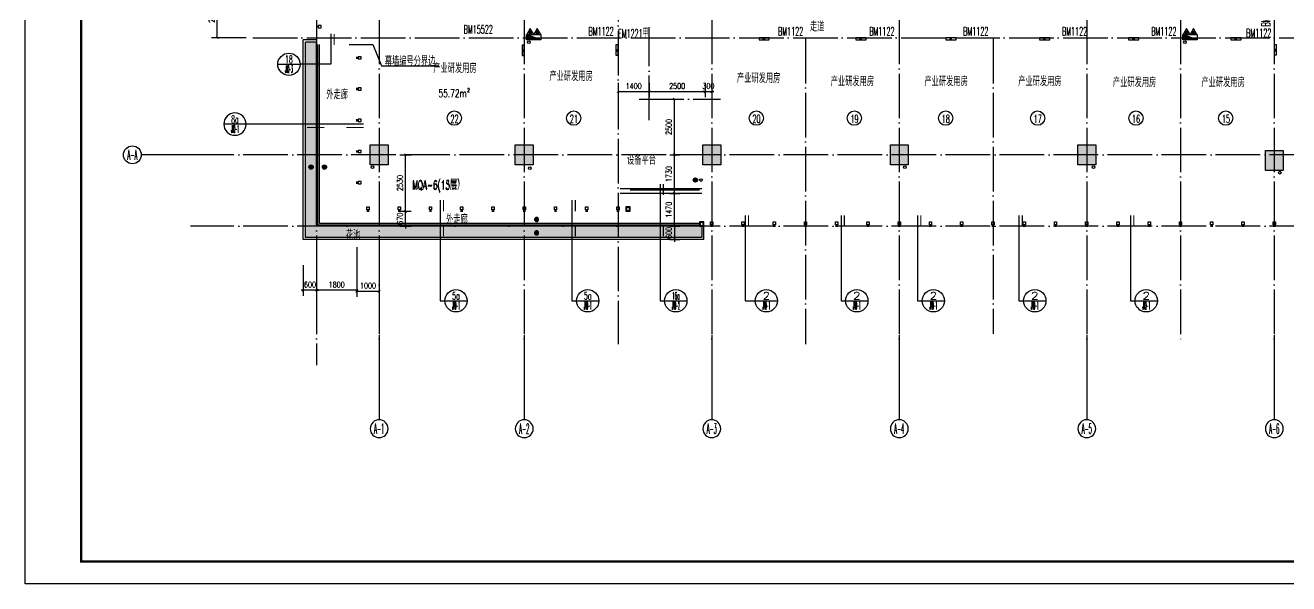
# Model space of a CAD drawing. Extents: x 1980812 to 2578970, y -669191 to 284498.
# Drawn here: x 1980812 to 2037414, y -48525 to -23487 of the extents above; entities that cross this region are included whole.
import ezdxf
from ezdxf.enums import TextEntityAlignment as Align

# ---------------------------------------------------------------- set-up
doc = ezdxf.new("R2010")
doc.units = 0
doc.header["$LTSCALE"] = 1000
doc.header["$MEASUREMENT"] = 0
doc.linetypes.add('DOTE', pattern=[2.42, 2, -0.2, 0.02, -0.2])
for name, color, linetype in [('0-文字（防火门)', 22, 'Continuous'), ('A-FLOR-LAND', 74, 'Continuous'), ('AXIS', 3, 'Continuous'), ('AXIS_TEXT', 7, 'Continuous'), ('COLU', 6, 'Continuous'), ('COLU_HATCH', 251, 'Continuous'), ('CURTWALL', 2, 'Continuous'), ('dote', 1, 'DOTE'), ('DQ-L', 2, 'Continuous'), ('DQ2', 2, 'Continuous'), ('EQUIP_地漏', 255, 'Continuous'), ('EQUIP_消火栓', 255, 'Continuous'), ('HANDRAIL', 3, 'Continuous'), ('TK', 1, 'Continuous'), ('VALVE_喷淋', 255, 'Continuous'), ('VPIPE-喷淋', 220, 'Continuous'), ('VPIPE-废水', 30, 'Continuous'), ('VPIPE-污水', 50, 'Continuous'), ('VPIPE-消防', 20, 'Continuous'), ('VPIPE-雨水', 140, 'Continuous'), ('WALL', 4, 'Continuous'), ('WINDOW', 2, 'Continuous'), ('幕墙编号', 14, 'Continuous'), ('房号', 231, 'Continuous'), ('房间名称', 7, 'Continuous'), ('栏杆', 143, 'Continuous'), ('看线', 66, 'Continuous'), ('窗户分隔', 133, 'Continuous'), ('节点', 3, 'Continuous'), ('详细尺寸', 11, 'Continuous'), ('详细尺寸-幕墙', 30, 'Continuous'), ('详细标注', 231, 'Continuous'), ('门窗编号', 56, 'Continuous'), ('门窗编号（回迁图纸）', 56, 'Continuous')]:
    doc.layers.add(name, color=color, linetype=linetype)
doc.styles.add('_TCH_AXIS', font='COMPLEX', dxfattribs={"bigfont": 'GBCBIG'})
doc.styles.add('_TCH_DIM_T3', font='SIMPLEX', dxfattribs={"width": 0.705882, "bigfont": 'GBCBIG'})
doc.styles.add('COMP', font='COMPLEX.shx', dxfattribs={"bigfont": 'hztxt'})
doc.styles.add('COMPLEX', font='COMPLEX')
doc.styles.add('D8', font='txtw.shx', dxfattribs={"width": 0.7, "bigfont": 'hztxtw.shx'})
doc.styles.add('HZF', font='ROMANS2', dxfattribs={"width": 0.7, "bigfont": 'HZDF2'})
doc.styles.add('HZTXTW', font='txtw.shx', dxfattribs={"width": 0.6, "bigfont": 'hztxtw.shx'})
doc.dimstyles.new('_TCH_ARCH&&100', dxfattribs={"dimtxt": 255, "dimasz": 100, "dimexe": 250, "dimexo": 300, "dimgap": 122.5, "dimtad": 1, "dimdec": 0, "dimzin": 0, "dimdsep": 46, "dimtxsty": '_TCH_DIM_T3', "dimblk": 'ARCHTICK', "dimcen": 0.09, "dimclrt": 7, "dimazin": 2, "dimtfac": 1, "dimtdec": 0, "dimtix": 1, "dimtmove": 2, "dimatfit": 3, "dimfxl": 1, "dimtolj": 1, "dimtzin": 0, "dimarcsym": 0})

# ---------------------------------------------------------------- blocks, each defined once
blk = doc.blocks.new('_AXISO')
blk.add_circle((0, 0), 0.5)
at = {"layer": 'AXIS_TEXT', "style": 'COMPLEX', "width": 1.041667}
blk.add_attdef('A', text='', height=0.56, dxfattribs=at).set_placement((-0.25, -0.28), (0.25, -0.28), align=Align.FIT)
blk = doc.blocks.new('A座塔楼')
at = {"layer": 'AXIS'}
for p, q in [((-6824, 0), (-10655, 0)), ((0, -8084), (0, -11878)), ((6500, -8084), (6500, -11878)), ((14900, -8084), (14900, -11878)), ((23300, -8084), (23300, -11878)), ((31700, -8084), (31700, -11878)), ((40100, -8084), (40100, -11878))]:
    blk.add_line(p, q, dxfattribs=at)
at = {"layer": 'dote'}
for p, q in [((-2800, 32677), (-2800, -9424)), ((0, 32677), (0, -9424)), ((6500, 32677), (6500, -9424)), ((14900, 32677), (14900, -9424)), ((23300, 32677), (23300, -9424)), ((31700, 32677), (31700, -9424)), ((35900, 32677), (35900, -8425)), ((40100, 32677), (40100, -9424)), ((10700, 32180), (10700, -8496)), ((19100, 5200), (19100, -8496)), ((27500, 5200), (27500, -8026)), ((56413, 0), (-8454, 0)), ((56413, -3200), (-8454, -3200))]:
    blk.add_line(p, q, dxfattribs=at)
at = {"layer": 'AXIS'}
ref = blk.add_blockref('_AXISO', (-11055, 0), dxfattribs=dict(at, xscale=800, yscale=800, zscale=800))
ref.add_attrib('A', 'A-A', dxfattribs={"layer": 'AXIS_TEXT', "height": 452.5, "style": '_TCH_AXIS', "width": 0.323077}).set_placement((-11281, -226), (-10828, -226), align=Align.FIT)
ref = blk.add_blockref('_AXISO', (0, -12278), dxfattribs=dict(at, xscale=-800, yscale=800, zscale=800, rotation=180))
ref.add_attrib('A', 'A-1', dxfattribs={"layer": 'AXIS_TEXT', "height": 452.5, "style": '_TCH_AXIS', "width": 0.375}).set_placement((-226, -12505), (226, -12505), align=Align.FIT)
ref = blk.add_blockref('_AXISO', (6500, -12278), dxfattribs=dict(at, xscale=-800, yscale=800, zscale=800, rotation=180))
ref.add_attrib('A', 'A-2', dxfattribs={"layer": 'AXIS_TEXT', "height": 452.5, "style": '_TCH_AXIS', "width": 0.344262}).set_placement((6274, -12505), (6726, -12505), align=Align.FIT)
ref = blk.add_blockref('_AXISO', (14900, -12278), dxfattribs=dict(at, xscale=-800, yscale=800, zscale=800, rotation=180))
ref.add_attrib('A', 'A-3', dxfattribs={"layer": 'AXIS_TEXT', "height": 452.5, "style": '_TCH_AXIS', "width": 0.344262}).set_placement((14674, -12505), (15126, -12505), align=Align.FIT)
ref = blk.add_blockref('_AXISO', (23300, -12278), dxfattribs=dict(at, xscale=-800, yscale=800, zscale=800, rotation=180))
ref.add_attrib('A', 'A-4', dxfattribs={"layer": 'AXIS_TEXT', "height": 452.5, "style": '_TCH_AXIS', "width": 0.333333}).set_placement((23074, -12505), (23526, -12505), align=Align.FIT)
ref = blk.add_blockref('_AXISO', (31700, -12278), dxfattribs=dict(at, xscale=-800, yscale=800, zscale=800, rotation=180))
ref.add_attrib('A', 'A-5', dxfattribs={"layer": 'AXIS_TEXT', "height": 452.5, "style": '_TCH_AXIS', "width": 0.344262}).set_placement((31474, -12505), (31926, -12505), align=Align.FIT)
ref = blk.add_blockref('_AXISO', (40100, -12278), dxfattribs=dict(at, xscale=-800, yscale=800, zscale=800, rotation=180))
ref.add_attrib('A', 'A-6', dxfattribs={"layer": 'AXIS_TEXT', "height": 452.5, "style": '_TCH_AXIS', "width": 0.344262}).set_placement((39874, -12505), (40326, -12505), align=Align.FIT)
blk = doc.blocks.new('_ArchTick')
at = {"color": 0, "linetype": 'ByBlock', "const_width": 0.4}
blk.add_lwpolyline([(-0.5, -0.5), (0.5, 0.5)], dxfattribs=at)
blk = doc.blocks.new('*D1570')
at = {"layer": 'Defpoints', "color": 0, "transparency": 16777216}
for p in [(625, -25830), (1181, -25830), (625, -26500)]:
    blk.add_point(p, dxfattribs=at)
at = {"layer": '详细标注', "color": 0, "lineweight": -2, "transparency": 16777216}
for p, q in [((925, -25830), (1431, -25830)), ((1181, -25830), (1181, -25730)), ((1181, -26500), (1181, -25830)), ((925, -26500), (1431, -26500)), ((1181, -26500), (1181, -26600))]:
    blk.add_line(p, q, dxfattribs=at)
at = {"layer": '详细标注', "color": 0, "lineweight": -2, "transparency": 16777216, "xscale": 100, "yscale": 100, "zscale": 100}
for p, rotation in [((1181, -25830), 270), ((1181, -26500), 90)]:
    blk.add_blockref('_ArchTick', p, dxfattribs=dict(at, rotation=rotation))
at = {"layer": '详细标注', "color": 7, "transparency": 16777216, "insert": (931, -26165), "char_height": 255, "attachment_point": 5, "rotation": 90, "style": '_TCH_DIM_T3'}
blk.add_mtext('\\A1;670', dxfattribs=at)
blk = doc.blocks.new('*D1571')
at = {"layer": 'Defpoints', "color": 0, "transparency": 16777216}
for p in [(625, -23300), (1181, -23300), (625, -25830)]:
    blk.add_point(p, dxfattribs=at)
at = {"layer": '详细标注', "color": 0, "lineweight": -2, "transparency": 16777216}
for p, q in [((925, -23300), (1431, -23300)), ((1181, -25830), (1181, -23300)), ((925, -25830), (1431, -25830))]:
    blk.add_line(p, q, dxfattribs=at)
at = {"layer": '详细标注', "color": 0, "lineweight": -2, "transparency": 16777216, "xscale": 100, "yscale": 100, "zscale": 100}
for p, rotation in [((1181, -23300), 90), ((1181, -25830), 270)]:
    blk.add_blockref('_ArchTick', p, dxfattribs=dict(at, rotation=rotation))
at = {"layer": '详细标注', "color": 7, "transparency": 16777216, "insert": (931, -24565), "char_height": 255, "attachment_point": 5, "rotation": 90, "style": '_TCH_DIM_T3'}
blk.add_mtext('\\A1;2530', dxfattribs=at)
blk = doc.blocks.new('*D1574')
at = {"layer": 'Defpoints', "color": 0, "transparency": 16777216}
for p in [(12725, -26500), (12725, -27100), (13224, -27100)]:
    blk.add_point(p, dxfattribs=at)
at = {"layer": '详细标注', "color": 0, "lineweight": -2, "transparency": 16777216}
for p, q in [((13025, -26500), (13474, -26500)), ((13224, -26500), (13224, -26400)), ((13224, -26500), (13224, -27100)), ((13025, -27100), (13474, -27100)), ((13224, -27100), (13224, -27200))]:
    blk.add_line(p, q, dxfattribs=at)
at = {"layer": '详细标注', "color": 0, "lineweight": -2, "transparency": 16777216, "xscale": 100, "yscale": 100, "zscale": 100}
for p, rotation in [((13224, -26500), 270), ((13224, -27100), 90)]:
    blk.add_blockref('_ArchTick', p, dxfattribs=dict(at, rotation=rotation))
at = {"layer": '详细标注', "color": 7, "transparency": 16777216, "insert": (12974, -26800), "char_height": 255, "attachment_point": 5, "rotation": 90, "style": '_TCH_DIM_T3'}
blk.add_mtext('\\A1;600', dxfattribs=at)
blk = doc.blocks.new('*D1575')
at = {"layer": 'Defpoints', "color": 0, "transparency": 16777216}
for p in [(12725, -25030), (13224, -25030), (12725, -26500)]:
    blk.add_point(p, dxfattribs=at)
at = {"layer": '详细标注', "color": 0, "lineweight": -2, "transparency": 16777216}
for p, q in [((13025, -25030), (13474, -25030)), ((13224, -26500), (13224, -25030)), ((13025, -26500), (13474, -26500))]:
    blk.add_line(p, q, dxfattribs=at)
at = {"layer": '详细标注', "color": 0, "lineweight": -2, "transparency": 16777216, "xscale": 100, "yscale": 100, "zscale": 100}
for p, rotation in [((13224, -25030), 90), ((13224, -26500), 270)]:
    blk.add_blockref('_ArchTick', p, dxfattribs=dict(at, rotation=rotation))
at = {"layer": '详细标注', "color": 7, "transparency": 16777216, "insert": (12974, -25765), "char_height": 255, "attachment_point": 5, "rotation": 90, "style": '_TCH_DIM_T3'}
blk.add_mtext('\\A1;1470', dxfattribs=at)
blk = doc.blocks.new('*D1576')
at = {"layer": 'Defpoints', "color": 0, "transparency": 16777216}
for p in [(12725, -23300), (13224, -23300), (12725, -25030)]:
    blk.add_point(p, dxfattribs=at)
at = {"layer": '详细标注', "color": 0, "lineweight": -2, "transparency": 16777216}
for p, q in [((13025, -23300), (13474, -23300)), ((13224, -25030), (13224, -23300)), ((13025, -25030), (13474, -25030))]:
    blk.add_line(p, q, dxfattribs=at)
at = {"layer": '详细标注', "color": 0, "lineweight": -2, "transparency": 16777216, "xscale": 100, "yscale": 100, "zscale": 100}
for p, rotation in [((13224, -23300), 90), ((13224, -25030), 270)]:
    blk.add_blockref('_ArchTick', p, dxfattribs=dict(at, rotation=rotation))
at = {"layer": '详细标注', "color": 7, "transparency": 16777216, "insert": (12974, -24165), "char_height": 255, "attachment_point": 5, "rotation": 90, "style": '_TCH_DIM_T3'}
blk.add_mtext('\\A1;1730', dxfattribs=at)
blk = doc.blocks.new('*D1577')
at = {"layer": 'Defpoints', "color": 0, "transparency": 16777216}
for p in [(12725, -20800), (13224, -20800), (12725, -23300)]:
    blk.add_point(p, dxfattribs=at)
at = {"layer": '详细标注', "color": 0, "lineweight": -2, "transparency": 16777216}
for p, q in [((13025, -20800), (13474, -20800)), ((13224, -23300), (13224, -20800)), ((13025, -23300), (13474, -23300))]:
    blk.add_line(p, q, dxfattribs=at)
at = {"layer": '详细标注', "color": 0, "lineweight": -2, "transparency": 16777216, "xscale": 100, "yscale": 100, "zscale": 100}
for p, rotation in [((13224, -20800), 90), ((13224, -23300), 270)]:
    blk.add_blockref('_ArchTick', p, dxfattribs=dict(at, rotation=rotation))
at = {"layer": '详细标注', "color": 7, "transparency": 16777216, "insert": (12974, -22050), "char_height": 255, "attachment_point": 5, "rotation": 90, "style": '_TCH_DIM_T3'}
blk.add_mtext('\\A1;2500', dxfattribs=at)
blk = doc.blocks.new('*D1584')
at = {"layer": 'Defpoints', "color": 0, "transparency": 16777216}
for p in [(-1000, -27135), (0, -27135), (0, -29419)]:
    blk.add_point(p, dxfattribs=at)
at = {"layer": '详细标注', "color": 0, "lineweight": -2, "transparency": 16777216}
for p, q in [((-1000, -27435), (-1000, -29669)), ((0, -27435), (0, -29669)), ((-1000, -29419), (0, -29419))]:
    blk.add_line(p, q, dxfattribs=at)
at = {"layer": '详细标注', "color": 0, "lineweight": -2, "transparency": 16777216, "xscale": 100, "yscale": 100, "zscale": 100, "rotation": 180}
blk.add_blockref('_ArchTick', (-1000, -29419), dxfattribs=at)
at = {"layer": '详细标注', "color": 0, "lineweight": -2, "transparency": 16777216, "xscale": 100, "yscale": 100, "zscale": 100}
blk.add_blockref('_ArchTick', (0, -29419), dxfattribs=at)
at = {"layer": '详细标注', "color": 7, "transparency": 16777216, "insert": (-500, -29169), "char_height": 255, "attachment_point": 5, "style": '_TCH_DIM_T3'}
blk.add_mtext('\\A1;1000', dxfattribs=at)
blk = doc.blocks.new('*D1585')
at = {"layer": 'Defpoints', "color": 0, "transparency": 16777216}
for p in [(-2800, -27135), (-1000, -27135), (-2800, -29369)]:
    blk.add_point(p, dxfattribs=at)
at = {"layer": '详细标注', "color": 0, "lineweight": -2, "transparency": 16777216}
for p, q in [((-2800, -27435), (-2800, -29619)), ((-1000, -27435), (-1000, -29619)), ((-1000, -29369), (-2800, -29369))]:
    blk.add_line(p, q, dxfattribs=at)
at = {"layer": '详细标注', "color": 0, "lineweight": -2, "transparency": 16777216, "xscale": 100, "yscale": 100, "zscale": 100}
for p, rotation in [((-2800, -29369), 179.9999999998295), ((-1000, -29369), 359.9999999998295)]:
    blk.add_blockref('_ArchTick', p, dxfattribs=dict(at, rotation=rotation))
at = {"layer": '详细标注', "color": 7, "transparency": 16777216, "insert": (-1900, -29119), "char_height": 255, "attachment_point": 5, "style": '_TCH_DIM_T3'}
blk.add_mtext('\\A1;1800', dxfattribs=at)
blk = doc.blocks.new('*D1586')
at = {"layer": 'Defpoints', "color": 0, "transparency": 16777216}
for p in [(-3400, -27946), (-2800, -27946), (-3400, -29369)]:
    blk.add_point(p, dxfattribs=at)
at = {"layer": '详细标注', "color": 0, "lineweight": -2, "transparency": 16777216}
for p, q in [((-3400, -28246), (-3400, -29619)), ((-2800, -28246), (-2800, -29619)), ((-3400, -29369), (-3500, -29369)), ((-2800, -29369), (-3400, -29369)), ((-2800, -29369), (-2700, -29369))]:
    blk.add_line(p, q, dxfattribs=at)
at = {"layer": '详细标注', "color": 0, "lineweight": -2, "transparency": 16777216, "xscale": 100, "yscale": 100, "zscale": 100}
for p, rotation in [((-3400, -29369), 359.9999999998333), ((-2800, -29369), 179.9999999998332)]:
    blk.add_blockref('_ArchTick', p, dxfattribs=dict(at, rotation=rotation))
at = {"layer": '详细标注', "color": 7, "transparency": 16777216, "insert": (-3100, -29119), "char_height": 255, "attachment_point": 5, "style": '_TCH_DIM_T3'}
blk.add_mtext('\\A1;600', dxfattribs=at)
blk = doc.blocks.new('*D1594')
at = {"layer": 'Defpoints', "color": 0, "transparency": 16777216}
for p in [(-7255, -16000), (-5658, -16000), (-5658, -18050)]:
    blk.add_point(p, dxfattribs=at)
at = {"layer": '详细标注', "color": 0, "lineweight": -2, "transparency": 16777216}
for p, q in [((-5958, -16000), (-7505, -16000)), ((-7255, -18050), (-7255, -16000)), ((-5958, -18050), (-7505, -18050))]:
    blk.add_line(p, q, dxfattribs=at)
at = {"layer": '详细标注', "color": 0, "lineweight": -2, "transparency": 16777216, "xscale": 100, "yscale": 100, "zscale": 100}
for p, rotation in [((-7255, -16000), 90), ((-7255, -18050), 270)]:
    blk.add_blockref('_ArchTick', p, dxfattribs=dict(at, rotation=rotation))
at = {"layer": '详细标注', "color": 7, "transparency": 16777216, "insert": (-7505, -17025), "char_height": 255, "attachment_point": 5, "rotation": 90, "style": '_TCH_DIM_T3'}
blk.add_mtext('\\A1;2050', dxfattribs=at)
blk = doc.blocks.new('*D1589')
at = {"layer": 'Defpoints', "color": 0, "transparency": 16777216}
for p in [(10700, -19771), (12100, -19771), (12100, -20468)]:
    blk.add_point(p, dxfattribs=at)
at = {"layer": '详细标注', "color": 0, "lineweight": -2, "transparency": 16777216}
for p, q in [((10700, -20071), (10700, -20718)), ((12100, -20071), (12100, -20718)), ((10700, -20468), (12100, -20468))]:
    blk.add_line(p, q, dxfattribs=at)
at = {"layer": '详细标注', "color": 0, "lineweight": -2, "transparency": 16777216, "xscale": 100, "yscale": 100, "zscale": 100, "rotation": 180}
blk.add_blockref('_ArchTick', (10700, -20468), dxfattribs=at)
at = {"layer": '详细标注', "color": 0, "lineweight": -2, "transparency": 16777216, "xscale": 100, "yscale": 100, "zscale": 100}
blk.add_blockref('_ArchTick', (12100, -20468), dxfattribs=at)
at = {"layer": '详细标注', "color": 7, "transparency": 16777216, "insert": (11400, -20218), "char_height": 255, "attachment_point": 5, "style": '_TCH_DIM_T3'}
blk.add_mtext('\\A1;1400', dxfattribs=at)
blk = doc.blocks.new('*D1590')
at = {"layer": 'Defpoints', "color": 0, "transparency": 16777216}
for p in [(12100, -19771), (14600, -19771), (14600, -20468)]:
    blk.add_point(p, dxfattribs=at)
at = {"layer": '详细标注', "color": 0, "lineweight": -2, "transparency": 16777216}
for p, q in [((12100, -20071), (12100, -20718)), ((14600, -20071), (14600, -20718)), ((12100, -20468), (14600, -20468))]:
    blk.add_line(p, q, dxfattribs=at)
at = {"layer": '详细标注', "color": 0, "lineweight": -2, "transparency": 16777216, "xscale": 100, "yscale": 100, "zscale": 100, "rotation": 180}
blk.add_blockref('_ArchTick', (12100, -20468), dxfattribs=at)
at = {"layer": '详细标注', "color": 0, "lineweight": -2, "transparency": 16777216, "xscale": 100, "yscale": 100, "zscale": 100}
blk.add_blockref('_ArchTick', (14600, -20468), dxfattribs=at)
at = {"layer": '详细标注', "color": 7, "transparency": 16777216, "insert": (13350, -20218), "char_height": 255, "attachment_point": 5, "style": '_TCH_DIM_T3'}
blk.add_mtext('\\A1;2500', dxfattribs=at)
blk = doc.blocks.new('*D1593')
at = {"layer": 'Defpoints', "color": 0, "transparency": 16777216}
for p in [(14600, -19771), (14900, -19771), (14900, -20468)]:
    blk.add_point(p, dxfattribs=at)
at = {"layer": '详细标注', "color": 0, "lineweight": -2, "transparency": 16777216}
for p, q in [((14600, -20071), (14600, -20718)), ((14900, -20071), (14900, -20718)), ((14600, -20468), (14500, -20468)), ((14600, -20468), (14900, -20468)), ((14900, -20468), (15000, -20468))]:
    blk.add_line(p, q, dxfattribs=at)
at = {"layer": '详细标注', "color": 0, "lineweight": -2, "transparency": 16777216, "xscale": 100, "yscale": 100, "zscale": 100}
blk.add_blockref('_ArchTick', (14600, -20468), dxfattribs=at)
at = {"layer": '详细标注', "color": 0, "lineweight": -2, "transparency": 16777216, "xscale": 100, "yscale": 100, "zscale": 100, "rotation": 180}
blk.add_blockref('_ArchTick', (14900, -20468), dxfattribs=at)
at = {"layer": '详细标注', "color": 7, "transparency": 16777216, "insert": (14750, -20218), "char_height": 255, "attachment_point": 5, "style": '_TCH_DIM_T3'}
blk.add_mtext('\\A1;300', dxfattribs=at)
blk = doc.blocks.new('_index')
blk.add_line((-0.5, 0), (0.5, 0))
blk.add_circle((0, 0), 0.5)
at = {"style": 'COMP'}
for tag, width, p, p2 in [('1', 2.333333, (-0.17, 0.05), (0.17, 0.05)), ('-', 1.166667, (-0.17, -0.39), (0.17, -0.39))]:
    blk.add_attdef(tag, text='', height=0.34, dxfattribs=dict(at, width=width)).set_placement(p, p2, align=Align.FIT)
blk = doc.blocks.new('A$C18E54BEC')
at = {"layer": '房号'}
for centre in [(1948, -2845), (8552, -2845), (12751, -2845), (16930, -2845), (21221, -2845), (25201, -2845), (29613, -2845), (38033, -2845), (43698, -2845), (3367, -10586), (42972, -10732), (3367, -14737), (42823, -14927), (3367, -21655), (8716, -21655), (16897, -21655), (21288, -21655), (25379, -21655), (29498, -21655), (33902, -21655), (37926, -21655), (44696, -21655)]:
    blk.add_circle(centre, 320, dxfattribs=at)
at = {"layer": '房号', "style": 'HZTXTW', "width": 0.506757}
for s, p in [('01', (1784, -3055)), ('02', (8377, -3059)), ('03', (12576, -3059)), ('05', (16755, -3059)), ('06', (21046, -3059)), ('07', (25026, -3059)), ('08', (29438, -3059)), ('09', (37858, -3059)), ('10', (43523, -3059)), ('25', (3192, -10800)), ('11', (42797, -10945)), ('23', (3192, -14951)), ('12', (42648, -15140)), ('22', (3192, -21869)), ('21', (8541, -21869)), ('20', (16722, -21869)), ('19', (21113, -21869)), ('18', (25204, -21869)), ('17', (29323, -21869)), ('16', (33727, -21869)), ('15', (37751, -21869)), ('13', (44521, -21869))]:
    blk.add_text(s, height=358.4, dxfattribs=at).set_placement(p)
blk = doc.blocks.new('A$C312424F2')
at = {"layer": '房间名称', "style": 'HZTXTW', "width": 0.6}
for s, p in [('产业研发用房', (43491, -645)), ('产业研发用房', (1909, -894)), ('设备平台', (33952, -1171)), ('产业研发用房', (8600, -1537)), ('产业研发用房', (12889, -1537)), ('产业研发用房', (17000, -1537)), ('产业研发用房', (21200, -1537)), ('产业研发用房', (25400, -1537)), ('产业研发用房', (29600, -1537)), ('产业研发用房', (38000, -1537)), ('产业研发用房', (3551, -9712)), ('产业研发用房', (42805, -9712)), ('产业研发用房', (3578, -13987)), ('产业研发用房', (42805, -13987)), ('产业研发用房', (3397, -19428)), ('产业研发用房', (8600, -19787)), ('产业研发用房', (17000, -19874)), ('产业研发用房', (21200, -20019)), ('产业研发用房', (25400, -20019)), ('产业研发用房', (29600, -20019)), ('产业研发用房', (44718, -19773)), ('产业研发用房', (33842, -20061)), ('产业研发用房', (37809, -20061)), ('设备平台', (11753, -23541))]:
    blk.add_text(s, height=400, rotation=0.0006, dxfattribs=at).set_placement(p, align=Align.MIDDLE_CENTER)
blk = doc.blocks.new('竖梃0903')
at = {"layer": '窗户分隔'}
blk.add_line((115028288, 22648046), (115028222, 22648046), dxfattribs=at)
for points in [[(115028222, 22648096), (115028225, 22648096), (115028225, 22647996), (115028222, 22647996)], [(115028288, 22648096), (115028422, 22648096), (115028422, 22647996), (115028288, 22647996)]]:
    blk.add_lwpolyline(points, close=True, dxfattribs=at)
blk = doc.blocks.new('幕墙12，14层')
at = {"layer": 'WINDOW'}
for p, rotation in [((-22649946, 115030922), 270), ((-22648546, 115030922), 270), ((-22647146, 115030922), 270), ((-22645746, 115030922), 270), ((-22644346, 115030922), 270), ((-22642946, 115030922), 270), ((-22641546, 115030922), 270), ((-22640146, 115030922), 270), ((-22638746, 115030922), 270), ((-22637346, 115030922), 270), ((-22635946, 115030922), 270), ((-22634546, 115030922), 270), ((-22633146, 115030922), 270), ((-22631746, 115030922), 270), ((-22630346, 115030922), 270), ((-22628946, 115030922), 270), ((-22627546, 115030922), 270), ((-22626146, 115030922), 270), ((-22624746, 115030922), 270), ((-22623346, 115030922), 270), ((-22621946, 115030922), 270), ((-22620546, 115030922), 270), ((-22619146, 115030922), 270), ((-22617746, 115030922), 270), ((-22616346, 115030922), 270), ((-22612146, 115030252), 270), ((-22610746, 115030252), 270), ((-22609346, 115030252), 270), ((-22607946, 115030252), 270), ((-22606546, 115030252), 270), ((-22605146, 115030252), 270), ((-22603746, 115030252), 270), ((-22602346, 115030252), 270), ((22647546, -115054052), 90), ((22648946, -115054052), 90), ((22650346, -115054052), 90), ((22651746, -115054052), 90), ((22653146, -115054052), 90), ((22654546, -115054052), 90), ((22655946, -115054052), 90), ((22657346, -115054052), 90), ((22658746, -115054052), 90), ((22662946, -115054722), 90), ((22664346, -115054722), 90), ((22665746, -115054722), 90), ((22667146, -115054722), 90), ((22668546, -115054722), 90), ((22669946, -115054722), 90), ((22671346, -115054722), 90), ((22672746, -115054722), 90), ((22674146, -115054722), 90), ((22675546, -115054722), 90), ((22676946, -115054722), 90), ((22678346, -115054722), 90), ((22679746, -115054722), 90), ((22681146, -115054722), 90), ((22682546, -115054722), 90), ((22683946, -115054722), 90), ((22685346, -115054722), 90), ((22686746, -115054722), 90), ((22688146, -115054722), 90), ((22689546, -115054722), 90), ((22690946, -115054722), 90), ((22692346, -115054722), 90), ((22693746, -115054722), 90), ((22695146, -115054722), 90), ((22696546, -115054722), 90)]:
    blk.add_blockref('竖梃0903', p, dxfattribs=dict(at, rotation=rotation))
at = {"layer": 'WINDOW', "xscale": -1, "rotation": 180}
for p in [(-115031022, 22650076), (-115031022, 22648696), (-115031022, 22647296), (-115031022, 22645896), (-115031022, 22644496), (-115031022, 22643096), (-115031022, 22641696), (-115031022, 22640296), (-115031022, 22638896), (-115031022, 22637496), (-115031022, 22636096), (-115031022, 22634696), (-115031022, 22633296), (-115031022, 22631896), (-115031022, 22630496), (-115029222, 22629096), (-115029222, 22627696), (-115029222, 22626296), (-115029222, 22624896), (-115029222, 22623496)]:
    blk.add_blockref('竖梃0903', p, dxfattribs=at)
at = {"layer": 'WINDOW', "xscale": -1}
for p in [(115075322, -22647546), (115075322, -22648946), (115075322, -22650346), (115075322, -22651746), (115075322, -22653146), (115077122, -22654546), (115077122, -22655946), (115077122, -22657346), (115077122, -22658746), (115077122, -22660146), (115077122, -22661546), (115077122, -22662946), (115077122, -22664346), (115077122, -22665746), (115077122, -22667146), (115077122, -22668546), (115077122, -22669946), (115077122, -22671346), (115077122, -22672746)]:
    blk.add_blockref('竖梃0903', p, dxfattribs=at)
blk = doc.blocks.new('11~17层墙柱')
at = {"layer": 'COLU_HATCH'}
h = blk.add_hatch(color=256, dxfattribs=at)
h.dxf.hatch_style = 1
h.paths.add_polyline_path([(-400, 23800), (400, 23800), (400, 22900), (-400, 22900)])
h = blk.add_hatch(color=256, dxfattribs=at)
h.dxf.hatch_style = 1
h.paths.add_polyline_path([(6100, 23800), (6900, 23800), (6900, 22900), (6100, 22900)])
h = blk.add_hatch(color=256, dxfattribs=at)
h.dxf.hatch_style = 1
h.paths.add_polyline_path([(14500, 23800), (15300, 23800), (15300, 22900), (14500, 22900)])
h = blk.add_hatch(color=256, dxfattribs=at)
h.dxf.hatch_style = 1
h.paths.add_polyline_path([(22900, 23800), (23700, 23800), (23700, 22900), (22900, 22900)])
h = blk.add_hatch(color=256, dxfattribs=at)
h.dxf.hatch_style = 1
h.paths.add_polyline_path([(31300, 23800), (32100, 23800), (32100, 22900), (31300, 22900)])
h = blk.add_hatch(color=256, dxfattribs=at)
h.dxf.hatch_style = 1
h.paths.add_polyline_path([(39700, 23800), (40500, 23800), (40500, 22900), (39700, 22900)])
h = blk.add_hatch(color=256, dxfattribs=at)
h.dxf.hatch_style = 1
h.paths.add_polyline_path([(46100, 23800), (46900, 23800), (46900, 22900), (46100, 22900)])
h = blk.add_hatch(color=256, dxfattribs=at)
h.dxf.hatch_style = 1
h.paths.add_polyline_path([(500, 15850), (-400, 15850), (-400, 15050), (500, 15050)])
h = blk.add_hatch(color=256, dxfattribs=at)
h.dxf.hatch_style = 1
h.paths.add_polyline_path([(15400, 15850), (15400, 15500), (10950, 15500), (10950, 15300), (10750, 15300), (10750, 7600), (10950, 7600), (10950, 7400), (15350, 7400), (15350, 7050), (10400, 7050), (10400, 15850)])
h = blk.add_hatch(color=256, dxfattribs=at)
h.dxf.hatch_style = 1
h.paths.add_polyline_path([(18550, 15850), (23650, 15850), (23650, 14850), (23450, 14850), (23450, 15500), (18550, 15500)])
h = blk.add_hatch(color=256, dxfattribs=at)
h.dxf.hatch_style = 1
h.paths.add_polyline_path([(26650, 15850), (26650, 14850), (26850, 14850), (26850, 15500), (29600, 15500), (29600, 15850)])
h = blk.add_hatch(color=256, dxfattribs=at)
h.dxf.hatch_style = 1
h.paths.add_polyline_path([(31600, 15500), (35450, 15500), (35450, 15300), (35650, 15300), (35650, 7600), (35450, 7600), (35450, 7400), (32250, 7400), (32250, 7050), (36000, 7050), (36000, 15850), (31600, 15850)])
h = blk.add_hatch(color=256, dxfattribs=at)
h.dxf.hatch_style = 1
h.paths.add_polyline_path([(46900, 15850), (46900, 15050), (46100, 15050), (46100, 15850)])
h = blk.add_hatch(color=256, dxfattribs=at)
h.dxf.hatch_style = 1
h.paths.add_polyline_path([(21250, 15500), (21250, 7400), (21050, 7400), (21050, 15500)])
h = blk.add_hatch(color=256, dxfattribs=at)
h.dxf.hatch_style = 1
h.paths.add_polyline_path([(29400, 15500), (29400, 7400), (29200, 7400), (29200, 15500)])
h = blk.add_hatch(color=256, dxfattribs=at)
h.dxf.hatch_style = 1
h.paths.add_polyline_path([(18450, 7050), (23650, 7050), (23650, 8050), (23450, 8050), (23450, 7400), (18450, 7400)])
h = blk.add_hatch(color=256, dxfattribs=at)
h.dxf.hatch_style = 1
h.paths.add_polyline_path([(26650, 8050), (26850, 8050), (26850, 7400), (29400, 7400), (29400, 7050), (26650, 7050)])
h = blk.add_hatch(color=256, dxfattribs=at)
h.dxf.hatch_style = 1
h.paths.add_polyline_path([(500, 7850), (-400, 7850), (-400, 7050), (500, 7050)])
h = blk.add_hatch(color=256, dxfattribs=at)
h.dxf.hatch_style = 1
h.paths.add_polyline_path([(46100, 7050), (46100, 7850), (46900, 7850), (46900, 7050)])
h = blk.add_hatch(color=256, dxfattribs=at)
h.dxf.hatch_style = 1
h.paths.add_polyline_path([(-400, 450), (400, 450), (400, -450), (-400, -450)])
h = blk.add_hatch(color=256, dxfattribs=at)
h.dxf.hatch_style = 1
h.paths.add_polyline_path([(6100, 450), (6900, 450), (6900, -450), (6100, -450)])
h = blk.add_hatch(color=256, dxfattribs=at)
h.dxf.hatch_style = 1
h.paths.add_polyline_path([(14500, 450), (15300, 450), (15300, -450), (14500, -450)])
h = blk.add_hatch(color=256, dxfattribs=at)
h.dxf.hatch_style = 1
h.paths.add_polyline_path([(22900, 450), (23700, 450), (23700, -450), (22900, -450)])
h = blk.add_hatch(color=256, dxfattribs=at)
h.dxf.hatch_style = 1
h.paths.add_polyline_path([(31300, 450), (32100, 450), (32100, -450), (31300, -450)])
h = blk.add_hatch(color=256, dxfattribs=at)
h.dxf.hatch_style = 1
h.paths.add_polyline_path([(39700, 200), (40500, 200), (40500, -700), (39700, -700)])
h = blk.add_hatch(color=256, dxfattribs=at)
h.dxf.hatch_style = 1
h.paths.add_polyline_path([(46100, -600), (46100, 300), (46900, 300), (46900, -600)])
at = {"layer": 'COLU'}
blk.add_line((35450, 15500), (35450, 15300), dxfattribs=at)
for points in [[(-400, 23800), (400, 23800), (400, 22900), (-400, 22900)], [(6100, 23800), (6900, 23800), (6900, 22900), (6100, 22900)], [(14500, 23800), (15300, 23800), (15300, 22900), (14500, 22900)], [(22900, 23800), (23700, 23800), (23700, 22900), (22900, 22900)], [(31300, 23800), (32100, 23800), (32100, 22900), (31300, 22900)], [(39700, 23800), (40500, 23800), (40500, 22900), (39700, 22900)], [(46100, 23800), (46900, 23800), (46900, 22900), (46100, 22900)], [(500, 15850), (-400, 15850), (-400, 15050), (500, 15050)], [(15400, 15850), (15400, 15500), (10950, 15500), (10950, 15300), (10750, 15300), (10750, 7600), (10950, 7600), (10950, 7400), (15350, 7400), (15350, 7050), (10400, 7050), (10400, 15850)], [(23650, 14850), (23650, 15850), (18550, 15850), (18550, 15500), (21050, 15500), (21050, 7400), (18450, 7400), (18450, 7050), (23650, 7050), (23650, 8050), (23450, 8050), (23450, 7400), (21250, 7400), (21250, 15500), (23450, 15500), (23450, 14850)], [(29600, 15850), (29600, 15500), (29400, 15500), (29400, 7400), (29400, 7400), (29400, 7050), (26650, 7050), (26650, 8050), (26850, 8050), (26850, 7400), (29200, 7400), (29200, 15500), (26850, 15500), (26850, 14850), (26650, 14850), (26650, 15850)], [(31600, 15500), (35450, 15500), (35450, 15300), (35650, 15300), (35650, 7600), (35450, 7600), (35450, 7400), (32250, 7400), (32250, 7050), (36000, 7050), (36000, 15850), (31600, 15850)], [(46900, 15850), (46900, 15050), (46100, 15050), (46100, 15850)], [(500, 7850), (-400, 7850), (-400, 7050), (500, 7050)], [(46100, 7050), (46100, 7850), (46900, 7850), (46900, 7050)], [(-400, 450), (400, 450), (400, -450), (-400, -450)], [(6100, 450), (6900, 450), (6900, -450), (6100, -450)], [(14500, 450), (15300, 450), (15300, -450), (14500, -450)], [(22900, 450), (23700, 450), (23700, -450), (22900, -450)], [(31300, 450), (32100, 450), (32100, -450), (31300, -450)], [(39700, 200), (40500, 200), (40500, -700), (39700, -700)], [(46100, -600), (46100, 300), (46900, 300), (46900, -600)]]:
    blk.add_lwpolyline(points, close=True, dxfattribs=at)
blk = doc.blocks.new('灭火器')
at = {"layer": 'VALVE_喷淋'}
for points in [[(-87, 50), (-156, 170), (-225, 50)], [(225, 50), (156, 170), (87, 50)]]:
    blk.add_hatch(color=8, dxfattribs=at).paths.add_polyline_path(points)
at = {"layer": 'EQUIP_消火栓'}
for p, q in [((-156, 270), (-312, 0)), ((-156, 170), (-225, 50)), ((-225, 50), (-87, 50)), ((0, 0), (-156, 270)), ((-87, 50), (-156, 170)), ((156, 270), (0, 0)), ((0, 0), (312, 0)), ((156, 170), (87, 50)), ((87, 50), (225, 50)), ((312, 0), (156, 270)), ((225, 50), (156, 170)), ((-312, 0), (0, 0))]:
    blk.add_line(p, q, dxfattribs=at)
blk = doc.blocks.new('$TwtSys$00000434')
for p, q in [((-0.5, 0.5), (-0.5, -0.5)), ((-0.5, -0.5), (0.5, 0.5)), ((0.5, 0.5), (-0.5, 0.5)), ((0.5, -0.5), (0.5, 0.5)), ((-0.5, -0.5), (0.5, -0.5))]:
    blk.add_line(p, q)
blk.add_solid([(0.5, -0.5), (0.5, 0.5), (-0.5, -0.5)])
blk = doc.blocks.new('$TwtSys$00000141')
for p, q in [((-94, 8), (-10, 92)), ((-94, 8), (-10, 92)), ((-87, -35), (35, 87)), ((-87, -35), (35, 87)), ((-66, -66), (66, 66)), ((-66, -66), (66, 66)), ((-32, -87), (88, 33)), ((-32, -87), (88, 33)), ((11, -92), (92, -11)), ((11, -92), (92, -11))]:
    blk.add_line(p, q)
blk.add_circle((0, 0), 94)
blk.add_circle((0, 0), 94)
blk = doc.blocks.new('A$C58250EC1')
at = {"layer": 'VPIPE-喷淋', "linetype": 'Continuous'}
for centre, radius in [((32308, 796), 36), ((15050, -12600), 90), ((15050, -12800), 90), ((15050, -13000), 90)]:
    blk.add_circle(centre, radius, dxfattribs=at)
at = {"layer": 'VPIPE-废水', "linetype": 'Continuous'}
for centre in [(14600, 600), (14600, 600), (32173, 930), (14250, -11700), (32000, -23850), (14418, -24430)]:
    blk.add_circle(centre, 60, dxfattribs=at)
at = {"layer": 'VPIPE-污水', "linetype": 'Continuous'}
for centre in [(15050, -12150), (15050, -12400)]:
    blk.add_circle(centre, 60, dxfattribs=at)
at = {"layer": 'VPIPE-消防', "linetype": 'Continuous'}
for centre in [(6700, -5450), (36100, -5450), (14550, -10750), (6700, -18250), (36100, -18250)]:
    blk.add_circle(centre, 60, dxfattribs=at)
at = {"layer": 'VPIPE-雨水', "linetype": 'Continuous'}
for centre in [(6750, 650), (23550, 650), (39850, 650), (46300, -500), (-500, -7950), (46000, -15700), (-300, -23850), (6750, -23900), (23550, -23850), (40350, -24100)]:
    blk.add_circle(centre, 60, dxfattribs=at)
at = {"layer": 'EQUIP_地漏'}
for p, xscale, rotation in [((39550, 2949), -0.9999999999999997, 90.0000455826019), ((39550, 2350), -0.9999999999999997, 90.0000455826019), ((32423, 930), -1, 2.75409889306359e-09), ((14500, -11700), -1, 2.75409889306359e-09), ((7050, -26200), -1, 270), ((7050, -26800), -1, 270)]:
    blk.add_blockref('$TwtSys$00000141', p, dxfattribs=dict(at, xscale=xscale, rotation=rotation))
at = {"layer": 'EQUIP_地漏', "xscale": -1}
for p in [(48550, -1600), (49150, -1600)]:
    blk.add_blockref('$TwtSys$00000141', p, dxfattribs=at)
at = {"layer": 'EQUIP_地漏'}
for p in [(-3050, -23850), (-2450, -23850), (14168, -24430)]:
    blk.add_blockref('$TwtSys$00000141', p, dxfattribs=at)
at = {"layer": 'EQUIP_消火栓'}
for p, xscale, yscale, zscale, rotation in [((6925, -5670), 649.9999999999998, 239.9999999999999, 649.9999999999998, 179.9999984285999), ((36325, -5670), 649.9999999999998, 239.9999999999999, 649.9999999999998, 179.9999984285999), ((14775, -10530), -650.0000000000002, 240, 650.0000000000002, 1.571400130018219e-06), ((6925, -18030), -650.0000000000002, 240, 650.0000000000002, 1.571400130018219e-06), ((36325, -18030), -650.0000000000002, 240, 650.0000000000002, 1.571400130018219e-06)]:
    blk.add_blockref('$TwtSys$00000434', p, dxfattribs=dict(at, xscale=xscale, yscale=yscale, zscale=zscale, rotation=rotation))
at = {"layer": 'EQUIP_消火栓', "xscale": -1, "rotation": 180}
for p in [(6925, -5790), (36325, -5790)]:
    blk.add_blockref('灭火器', p, dxfattribs=at)
at = {"layer": 'EQUIP_消火栓'}
for p in [(14775, -10410), (6925, -17910), (36325, -17910)]:
    blk.add_blockref('灭火器', p, dxfattribs=at)
blk = doc.blocks.new('DQ-EL-D1')
at = {"layer": 'DQ2'}
blk.add_lwpolyline([(-230, -50), (230, -50), (230, 50), (-230, 50)], close=True, dxfattribs=at)
at = {"layer": 'DQ2', "style": 'D8', "width": 0.7}
blk.add_text('D1', height=80, dxfattribs=at).set_placement((-8, 0), align=Align.MIDDLE)
blk = doc.blocks.new('A$C65FB3D47')
at = {"layer": 'DQ-L', "rotation": 90}
for p in [(6450, -4887), (40150, -4856), (6450, -18621), (10650, -18605), (40150, -18592)]:
    blk.add_blockref('DQ-EL-D1', p, dxfattribs=at)
at = {"layer": 'DQ-L'}
for p in [(8795, -5600), (13127, -5600), (17168, -5600), (21554, -5600), (25764, -5600), (32640, -5600), (38409, -5592), (8052, -7600), (38534, -7600), (38534, -11900), (7840, -16100), (17247, -18100), (21580, -18100), (25615, -18100), (29812, -18100), (33806, -18100), (38387, -18100)]:
    blk.add_blockref('DQ-EL-D1', p, dxfattribs=at)
blk = doc.blocks.new('sthnsth')
at = {"layer": '门窗编号（回迁图纸）', "style": 'HZTXTW', "width": 0.5}
blk.add_text('BM1122', height=380, dxfattribs=at).set_placement((2008429, 252506))
blk = doc.blocks.new('sshsgrs')
at = {"layer": '门窗编号（回迁图纸）', "style": 'HZTXTW', "width": 0.5}
blk.add_text('BM15522', height=380, dxfattribs=at).set_placement((2000831, 252506))
blk = doc.blocks.new('erheashast')
at = {"layer": '门窗编号'}
for name, p in [('sthnsth', (-2320, -264727)), ('sthnsth', (1915, -264727)), ('sthnsth', (6043, -264727)), ('sthnsth', (10134, -264727)), ('sthnsth', (14573, -264727)), ('sthnsth', (21437, -264727)), ('sthnsth', (27098, -264727)), ('sshsgrs', (37544, -264727)), ('sshsgrs', (-380, -276370)), ('sthnsth', (-2387, -276455)), ('sthnsth', (6105, -276455)), ('sthnsth', (10193, -276455)), ('sthnsth', (14400, -276455)), ('sthnsth', (18826, -276455)), ('sthnsth', (22824, -276455)), ('sthnsth', (27078, -276528))]:
    blk.add_blockref(name, p, dxfattribs=at)
at = {"layer": '门窗编号', "rotation": 90}
for name, p in [('sshsgrs', (2256328, -2014170)), ('sthnsth', (2258460, -2023262)), ('sthnsth', (2286607, -2023262)), ('sthnsth', (2258460, -2030430)), ('sthnsth', (2286607, -2030430)), ('sshsgrs', (2289084, -2024373))]:
    blk.add_blockref(name, p, dxfattribs=at)
blk = doc.blocks.new('A$C204647D6')
at = {"layer": 'A-FLOR-LAND'}
h = blk.add_hatch(dxfattribs=at)
h.set_pattern_fill('GRASS', color=256, scale=50)
h.set_pattern_definition([(90, (-3008715.91, 437200.08), (-99.7795475, 99.7795475), [26.458066, -173.101015]), (45, (-3008715.91, 437200.08), (-99.7796155, 99.7796155), [26.458066, -114.651615]), (135, (-3008715.91, 437200.08), (-99.7796155, -99.7796155), [26.458066, -114.651615])])
h.paths.add_polyline_path([(-3300, -18250), (-2800, -18250), (-2800, -26500), (14450, -26500), (14450, -27000), (-3300, -27000)])
at = {"layer": 'CURTWALL'}
for points in [[(11050, -25830), (11250, -25830), (11250, -25630), (11050, -25630)], [(11080, -25800), (11220, -25800), (11220, -25660), (11080, -25660)], [(14350, -26500), (14550, -26500), (14550, -26300), (14350, -26300)], [(14380, -26470), (14520, -26470), (14520, -26330), (14380, -26330)]]:
    blk.add_lwpolyline(points, close=True, dxfattribs=at)
at = {"layer": 'dote'}
for p, q in [((-5658.3, -18050), (41673.5, -18050)), ((12100, -21746.7), (12100, -17570.2)), ((11651.7, -20800), (15293.2, -20800))]:
    blk.add_line(p, q, dxfattribs=at)
at = {"layer": 'HANDRAIL'}
for p, q in [((14450, -24830), (10800, -24830)), ((14350, -24880), (11250, -24880)), ((14450, -25030), (10800, -25030))]:
    blk.add_line(p, q, dxfattribs=at)
at = {"layer": '栏杆'}
for p, q in [((-2800, -26500), (-2800, -18250)), ((-2750, -26450), (-2750, -18350)), ((-2680, -26380), (-2680, -18350)), ((14550, -26500), (-2800, -26500)), ((14350, -26450), (-2750, -26450)), ((14350, -26380), (-2680, -26380))]:
    blk.add_line(p, q, dxfattribs=at)
at = {"layer": '看线'}
for p, q in [((-3400, -27100), (-3400, -18150)), ((-2800, -18150), (-3400, -18150)), ((-2800, -18250), (-3300, -18250)), ((-3300, -27000), (-3300, -18250)), ((14450, -26500), (14450, -27000)), ((14550, -27100), (14550, -26500)), ((14550, -27100), (-3400, -27100)), ((14450, -27000), (-3300, -27000))]:
    blk.add_line(p, q, dxfattribs=at)
at = {"layer": '0-文字（防火门)', "style": 'HZTXTW', "width": 0.5}
blk.add_text('FM1221甲', height=380, dxfattribs=at).set_placement((10700, -18050))
at = {"layer": '房间名称', "style": 'HZTXTW', "width": 0.6}
for s, p in [('外走廊', (3486.6, -26206)), ('花池', (-1165.5, -26904.5))]:
    blk.add_text(s, height=400, rotation=0.00057, dxfattribs=at).set_placement(p, align=Align.MIDDLE_CENTER)
at = {"layer": '详细标注'}
for p1, p2, distance, picture, middle in [((-5658.3, -18050), (-5658.3, -16000), 1596.4, '*D1594', (-7504.7, -17025)), ((12725.2, -23300), (12725.2, -20800), -498.5, '*D1577', (12973.7, -22050)), ((624.7, -25830), (624.7, -23300), -556, '*D1571', (930.7, -24565)), ((12725.2, -25030), (12725.2, -23300), -498.5, '*D1576', (12973.7, -24165)), ((12725.2, -26500), (12725.2, -25030), -498.5, '*D1575', (12973.7, -25765)), ((624.7, -26500), (624.7, -25830), -556, '*D1570', (930.7, -26165)), ((12725.2, -26500), (12725.2, -27100), 498.5, '*D1574', (12973.7, -26800)), ((-1000, -27135.4), (-2800, -27135.4), 2233.7, '*D1585', (-1900, -29119.1)), ((-1000, -27135.4), (0, -27135.4), -2283.7, '*D1584', (-500, -29169.1)), ((-2800, -27946.1), (-3400, -27946.1), 1423, '*D1586', (-3100, -29119.1))]:
    dim = blk.add_aligned_dim(p1=p1, p2=p2, distance=distance, dimstyle='_TCH_ARCH&&100', dxfattribs=at)
    dim.commit()
    dim.dimension.update_dxf_attribs({"geometry": picture, "text_midpoint": middle})
for p1, p2, picture, middle in [((10700, -19771.2), (12100, -19771.2), '*D1589', (11400, -20217.7)), ((12100, -19771.2), (14600, -19771.2), '*D1590', (13350, -20217.7)), ((14600, -19771.2), (14900, -19771.2), '*D1593', (14750, -20217.7))]:
    dim = blk.add_aligned_dim(p1=p1, p2=p2, distance=-696.5, dimstyle='_TCH_ARCH&&100', override={"dimfxl": 150}, dxfattribs=at)
    dim.commit()
    dim.dimension.update_dxf_attribs({"geometry": picture, "text_midpoint": middle})

msp = doc.modelspace()

# ---------------------------------------------------------------- linework, layer by layer
at = {"layer": 'TK'}
msp.add_lwpolyline([(1980812.3, 10875.4), (2064912.3, 10875.4), (2064912.3, -48524.6), (1980812.3, -48524.6)], close=True, dxfattribs=at)
at = {"layer": 'TK', "const_width": 100}
msp.add_lwpolyline([(2063912.3, -47524.6), (2063912.3, 9875.4), (1983312.3, 9875.4), (1983312.3, -47524.6)], close=True, dxfattribs=at)
at = {"layer": '幕墙编号'}
for p, q in [((1995320.6, -24345.4), (1996380.3, -24345.4)), ((1996380.3, -24345.4), (1996766, -25311.1)), ((1996766, -25311.1), (1999343.4, -25311.1))]:
    msp.add_line(p, q, dxfattribs=at)
at = {"layer": '节点'}
for p, q in [((1994500.3, -23878.1), (1994500.3, -25236.1)), ((1994500.3, -25236.1), (1993123.7, -25236.1)), ((1995966.5, -27920.4), (1989705.3, -27920.4)), ((1990287.4, -27920.4), (1990125.7, -27920.4)), ((2009248.8, -30603.9), (2009248.8, -35838.4)), ((1999401, -31323.9), (1999401, -35838.4)), ((2005302.5, -31323.9), (2005302.5, -35838.4)), ((2013064.6, -32009.2), (2013064.6, -35838.4)), ((2017356.6, -32009.2), (2017356.6, -35838.4)), ((2020787, -32009.2), (2020787, -35838.4)), ((2025330, -32009.2), (2025330, -35838.4)), ((2030323.2, -32009.2), (2030323.2, -35838.4)), ((1999401, -35838.4), (2000245.5, -35838.4)), ((2005302.5, -35838.4), (2006147, -35838.4)), ((2009248.8, -35838.4), (2010093.3, -35838.4)), ((2017356.6, -35838.4), (2018201.1, -35838.4)), ((2020787, -35838.4), (2021631.5, -35838.4)), ((2025330, -35838.4), (2026174.5, -35838.4)), ((2030323.2, -35838.4), (2031167.7, -35838.4))]:
    msp.add_line(p, q, dxfattribs=at)
at = {"layer": '节点', "ltscale": 0.5}
msp.add_line((2013064.6, -35838.4), (2013511.7, -35838.4), dxfattribs=at)
at = {"layer": '节点', "ltscale": 0.5, "const_width": 50}
for points in [[(1994650.3, -23878.1), (1994650.3, -24378.1)], [(1994216.5, -28070.4), (1993438.5, -28070.4)], [(1995966.5, -28070.4), (1995188.5, -28070.4)], [(2009398.8, -30603.9), (2009398.8, -31103.9)], [(1999551, -31323.9), (1999551, -31823.9)], [(2005452.5, -31323.9), (2005452.5, -31823.9)], [(2013214.6, -32009.2), (2013214.6, -32509.2)], [(2017506.6, -32009.2), (2017506.6, -32509.2)], [(2020937, -32009.2), (2020937, -32509.2)], [(2025480, -32009.2), (2025480, -32509.2)], [(2030473.2, -32009.2), (2030473.2, -32509.2)], [(1999551, -32446.6), (1999551, -32946.6)], [(2005452.5, -32446.6), (2005452.5, -32946.6)], [(2009398.8, -32446.6), (2009398.8, -32946.6)]]:
    msp.add_lwpolyline(points, dxfattribs=at)

# ---------------------------------------------------------------- block references
at = {"layer": 'COLU'}
msp.add_blockref('11~17层墙柱', (1996666.5, -29295.4), dxfattribs=at)
at = {"layer": 'DQ-L'}
msp.add_blockref('A$C65FB3D47', (1996666.5, -5995.4), dxfattribs=at)
at = {"layer": 'EQUIP_地漏'}
msp.add_blockref('A$C58250EC1', (1996666.5, -5995.4), dxfattribs=at)
at = {"layer": 'WALL'}
msp.add_blockref('A座塔楼', (1996666.5, -29295.4), dxfattribs=at)
at = {"layer": '房号'}
for name in ['A$C312424F2', 'A$C18E54BEC']:
    msp.add_blockref(name, (1996666.5, -5995.4), dxfattribs=at)
at = {"layer": '节点', "ltscale": 0.5}
ref = msp.add_blockref('_index', (1992623.7, -25236.1), dxfattribs=dict(at, xscale=1000.000000050349, yscale=1000.000000050349, zscale=1000.000000050349))
ref.add_attrib('1', '18', dxfattribs={"layer": '0', "height": 340, "rotation": 360, "style": 'COMP', "width": 0.724138}).set_placement((1992453.7, -25186.1), (1992793.7, -25186.1), align=Align.FIT)
ref.add_attrib('-', 'JAD-3', dxfattribs={"layer": '0', "height": 340, "style": 'COMP', "width": 0.214286}).set_placement((1992453.7, -25626.1), (1992793.7, -25626.1), align=Align.FIT)
ref = msp.add_blockref('_index', (1990205.3, -27920.4), dxfattribs=dict(at, xscale=-1000.000000050349, yscale=1000.000000050349, zscale=1000.000000050349))
ref.add_attrib('1', '8a', dxfattribs={"layer": '0', "height": 340, "style": 'COMP', "width": 0.6}).set_placement((1990035.3, -27870.4), (1990375.3, -27870.4), align=Align.FIT)
ref.add_attrib('-', 'JAD-1', dxfattribs={"layer": '0', "height": 340, "style": 'COMP', "width": 0.225806}).set_placement((1990035.3, -28310.4), (1990375.3, -28310.4), align=Align.FIT)
ref = msp.add_blockref('_index', (2000108.5, -35838.4), dxfattribs=dict(at, xscale=1000.000000050349, yscale=1000.000000050349, zscale=1000.000000050349))
ref.add_attrib('1', '5a', dxfattribs={"layer": '0', "height": 340, "rotation": 360, "style": 'COMP', "width": 0.6}).set_placement((1999938.5, -35788.4), (2000278.5, -35788.4), align=Align.FIT)
ref.add_attrib('-', 'JAD-1', dxfattribs={"layer": '0', "height": 340, "style": 'COMP', "width": 0.225806}).set_placement((1999938.5, -36228.4), (2000278.5, -36228.4), align=Align.FIT)
ref = msp.add_blockref('_index', (2006010, -35838.4), dxfattribs=dict(at, xscale=1000.000000050349, yscale=1000.000000050349, zscale=1000.000000050349))
ref.add_attrib('1', '5a', dxfattribs={"layer": '0', "height": 340, "rotation": 360, "style": 'COMP', "width": 0.6}).set_placement((2005840, -35788.4), (2006180, -35788.4), align=Align.FIT)
ref.add_attrib('-', 'JAD-1', dxfattribs={"layer": '0', "height": 340, "style": 'COMP', "width": 0.225806}).set_placement((2005840, -36228.4), (2006180, -36228.4), align=Align.FIT)
ref = msp.add_blockref('_index', (2009956.3, -35838.4), dxfattribs=dict(at, xscale=1000.000000050349, yscale=1000.000000050349, zscale=1000.000000050349))
ref.add_attrib('1', '16a', dxfattribs={"layer": '0', "height": 340, "rotation": 360, "style": 'COMP', "width": 0.42}).set_placement((2009786.3, -35788.4), (2010126.3, -35788.4), align=Align.FIT)
ref.add_attrib('-', 'JAD-2', dxfattribs={"layer": '0', "height": 340, "style": 'COMP', "width": 0.214286}).set_placement((2009786.3, -36228.4), (2010126.3, -36228.4), align=Align.FIT)
ref = msp.add_blockref('_index', (2014011.7, -35838.4), dxfattribs=dict(at, xscale=1000.000000050349, yscale=1000.000000050349, zscale=1000.000000050349))
ref.add_attrib('1', '2', dxfattribs={"layer": '0', "height": 340, "rotation": 360, "style": 'COMP', "width": 1.5}).set_placement((2013841.7, -35788.4), (2014181.7, -35788.4), align=Align.FIT)
ref.add_attrib('-', 'JAD-1', dxfattribs={"layer": '0', "height": 340, "style": 'COMP', "width": 0.225806}).set_placement((2013841.7, -36228.4), (2014181.7, -36228.4), align=Align.FIT)
ref = msp.add_blockref('_index', (2018064.1, -35838.4), dxfattribs=dict(at, xscale=1000.000000050349, yscale=1000.000000050349, zscale=1000.000000050349))
ref.add_attrib('1', '2', dxfattribs={"layer": '0', "height": 340, "rotation": 360, "style": 'COMP', "width": 1.5}).set_placement((2017894.1, -35788.4), (2018234.1, -35788.4), align=Align.FIT)
ref.add_attrib('-', 'JAD-1', dxfattribs={"layer": '0', "height": 340, "style": 'COMP', "width": 0.225806}).set_placement((2017894.1, -36228.4), (2018234.1, -36228.4), align=Align.FIT)
ref = msp.add_blockref('_index', (2021494.5, -35838.4), dxfattribs=dict(at, xscale=1000.000000050349, yscale=1000.000000050349, zscale=1000.000000050349))
ref.add_attrib('1', '2', dxfattribs={"layer": '0', "height": 340, "rotation": 360, "style": 'COMP', "width": 1.5}).set_placement((2021324.5, -35788.4), (2021664.5, -35788.4), align=Align.FIT)
ref.add_attrib('-', 'JAD-1', dxfattribs={"layer": '0', "height": 340, "style": 'COMP', "width": 0.225806}).set_placement((2021324.5, -36228.4), (2021664.5, -36228.4), align=Align.FIT)
ref = msp.add_blockref('_index', (2026037.5, -35838.4), dxfattribs=dict(at, xscale=1000.000000050349, yscale=1000.000000050349, zscale=1000.000000050349))
ref.add_attrib('1', '2', dxfattribs={"layer": '0', "height": 340, "rotation": 360, "style": 'COMP', "width": 1.5}).set_placement((2025867.5, -35788.4), (2026207.5, -35788.4), align=Align.FIT)
ref.add_attrib('-', 'JAD-1', dxfattribs={"layer": '0', "height": 340, "style": 'COMP', "width": 0.225806}).set_placement((2025867.5, -36228.4), (2026207.5, -36228.4), align=Align.FIT)
ref = msp.add_blockref('_index', (2031030.7, -35838.4), dxfattribs=dict(at, xscale=1000.000000050349, yscale=1000.000000050349, zscale=1000.000000050349))
ref.add_attrib('1', '2', dxfattribs={"layer": '0', "height": 340, "rotation": 360, "style": 'COMP', "width": 1.5}).set_placement((2030860.7, -35788.4), (2031200.7, -35788.4), align=Align.FIT)
ref.add_attrib('-', 'JAD-1', dxfattribs={"layer": '0', "height": 340, "style": 'COMP', "width": 0.225806}).set_placement((2030860.7, -36228.4), (2031200.7, -36228.4), align=Align.FIT)
at = {"layer": '详细尺寸'}
msp.add_blockref('A$C204647D6', (1996666.5, -5995.4), dxfattribs=at)
at = {"layer": '详细尺寸-幕墙'}
msp.add_blockref('幕墙12，14层', (1996666.5, -5995.4), dxfattribs=at)
at = {"layer": '门窗编号（回迁图纸）'}
msp.add_blockref('erheashast', (0, 0), dxfattribs=at)

# ---------------------------------------------------------------- texts
at = {"layer": '幕墙编号', "style": 'HZTXTW', "width": 0.6}
for s, p in [('幕墙编号分界边', (1998051, -25111.1)), ('MQA-6(13层）', (1999311.5, -30668.1)), ('MQA-6(15层）', (1999325.7, -30627.4))]:
    msp.add_text(s, height=400, rotation=0.00057, dxfattribs=at).set_placement(p, align=Align.MIDDLE_CENTER)
at = {"layer": '房间名称', "style": 'HZTXTW', "width": 0.6}
for s, p in [('走道', (2016290.4, -23558.6)), ('外走廊', (1994782.9, -26602.6))]:
    msp.add_text(s, height=400, rotation=0.00057, dxfattribs=at).set_placement(p, align=Align.MIDDLE_CENTER)
at = {"layer": '房间名称', "style": 'HZF', "width": 0.7}
for s, height, p in [('55.72m', 350, (1999954.1, -26537.1)), ('2', 175, (2000670.8, -26399.1))]:
    msp.add_text(s, height=height, dxfattribs=at).set_placement(p, align=Align.MIDDLE_CENTER)

doc.saveas('drawing.dxf')
